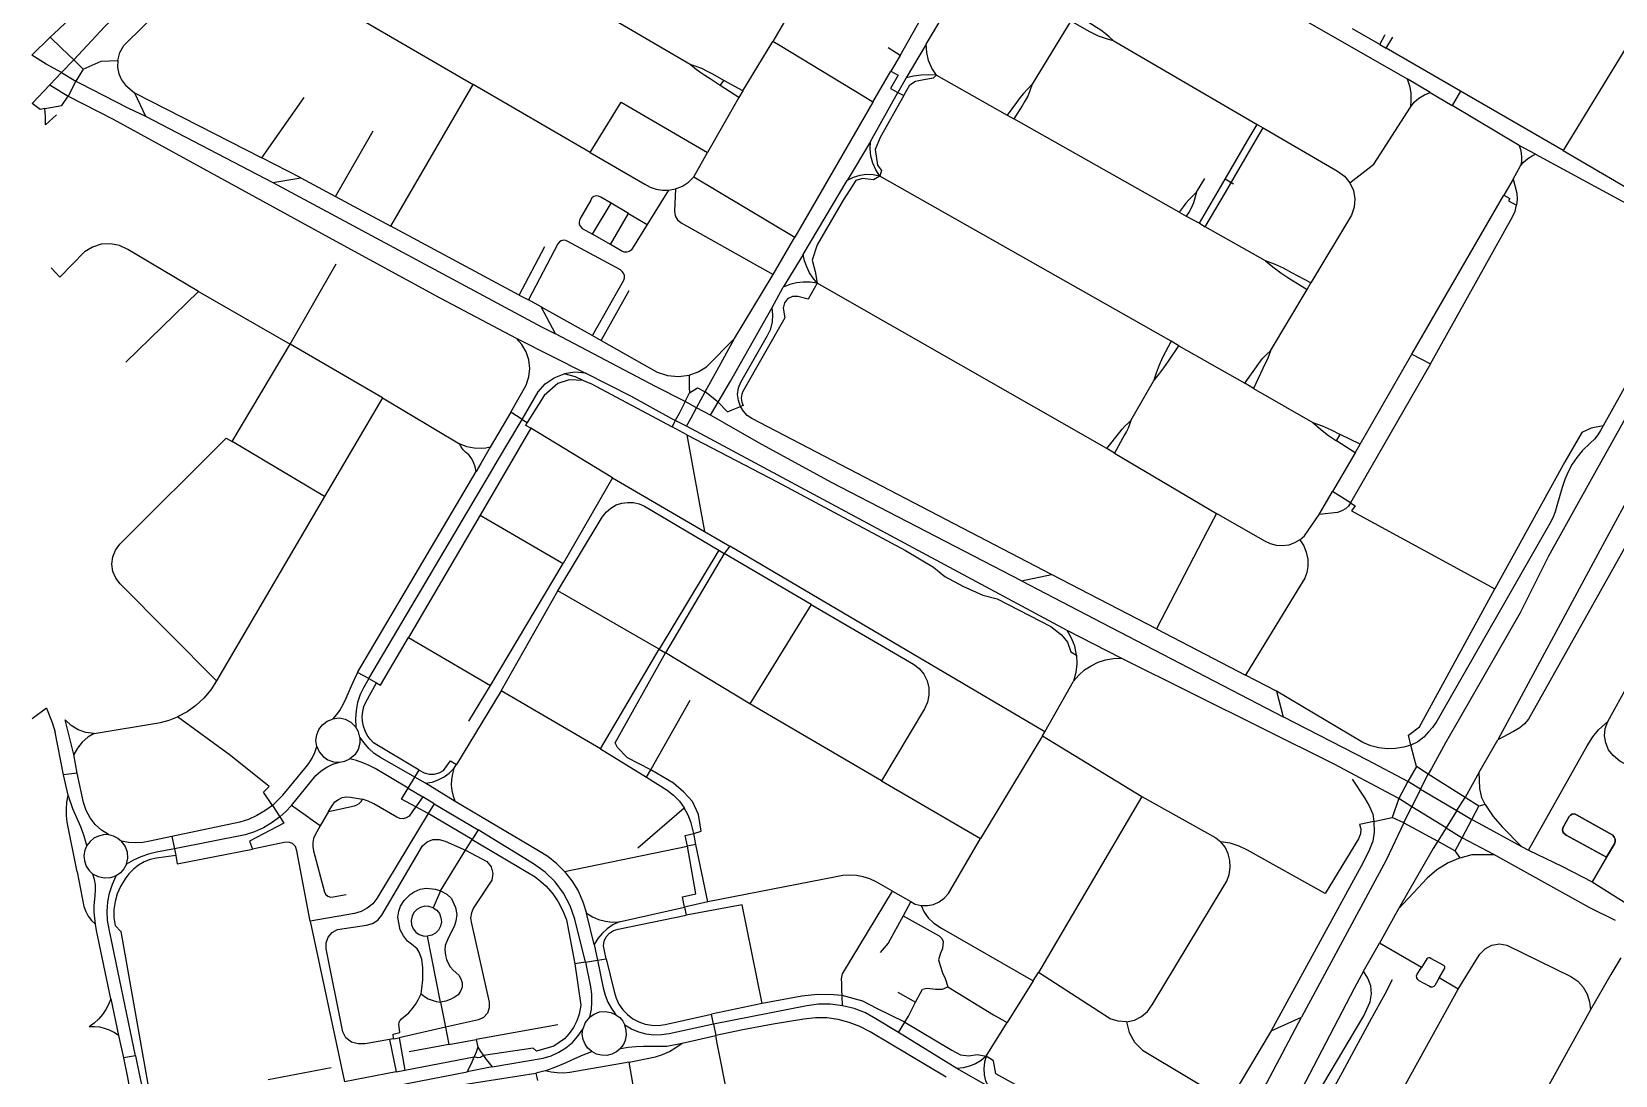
# Model space of a CAD drawing. Header units: metres. Extents: x 327752 to 330302, y 2791504 to 2794271.
# Drawn here: x 327783 to 328866, y 2793187 to 2793901 of the extents above; entities that cross this region are included whole.
import ezdxf

# ---------------------------------------------------------------- set-up
doc = ezdxf.new("R2010")
doc.units = ezdxf.units.M

msp = doc.modelspace()

# ---------------------------------------------------------------- linework, layer by layer
for p, q in [((328394.7, 2793892.5), (328460.4, 2794002.7)), ((328602.6, 2793938.4), (328723.7, 2793868.7)), ((328307.6, 2793925), (328289.7, 2793894.3)), ((328011.3, 2793907.5), (328084.6, 2793864.9)), ((328233.1, 2793878.6), (328169, 2793915.9)), ((328493.6, 2793908.4), (328467.2, 2793865.1)), ((327782.6, 2793884.9), (327795.3, 2793897.3)), ((328522.5, 2793894.9), (328621, 2793837.5)), ((328705, 2793892.3), (328686.3, 2793903.1)), ((328878, 2793897.7), (328830.4, 2793819.8)), ((328269.2, 2793860.5), (328289.7, 2793894.3)), ((328376.8, 2793884.8), (328368.6, 2793889.9)), ((328376.8, 2793884.8), (328370.5, 2793874)), ((328394.7, 2793892.5), (328380.9, 2793869.4)), ((328705, 2793892.3), (328709.3, 2793889.8)), ((328760.2, 2793860.4), (328709.3, 2793889.8)), ((327802.9, 2793873.1), (327811.3, 2793881.7)), ((327811.3, 2793881.7), (327817.8, 2793875.4)), ((327817.8, 2793875.4), (327812.8, 2793867.2)), ((328358, 2793852.8), (328370.5, 2793874)), ((327794.9, 2793864.7), (327782.8, 2793851.9)), ((327802.9, 2793873.1), (327794.9, 2793864.7)), ((327794.9, 2793864.7), (327807.6, 2793857)), ((327802.9, 2793873.1), (327812.8, 2793867.2)), ((327812.8, 2793867.2), (327807.6, 2793857)), ((328028.3, 2793768), (328084.6, 2793864.9)), ((328164.6, 2793818.4), (328084.6, 2793864.9)), ((328253.7, 2793864.2), (328256.2, 2793867.7)), ((328266.4, 2793856), (328253.7, 2793864.2)), ((328269.2, 2793860.5), (328256.2, 2793867.7)), ((328380.9, 2793869.4), (328375.2, 2793859.4)), ((328401.6, 2793871.2), (328450, 2793843.9)), ((328739.5, 2793859.4), (328723.7, 2793868.7)), ((327853, 2793859.3), (327860.4, 2793843.3)), ((327853, 2793859.3), (327940.1, 2793814.7)), ((327940.1, 2793814.7), (327969.1, 2793855.9)), ((328266.4, 2793856), (328244.9, 2793818.3)), ((328269.2, 2793860.5), (328266.4, 2793856)), ((328358, 2793852.8), (328304.7, 2793760.3)), ((328356.4, 2793825.8), (328375.2, 2793859.4)), ((328375.2, 2793859.4), (328379.4, 2793857.3)), ((328739.5, 2793859.4), (328754.4, 2793850.6)), ((328760.2, 2793860.4), (328754.4, 2793850.6)), ((328830.4, 2793819.8), (328760.2, 2793860.4)), ((327799.6, 2793844.2), (327792.1, 2793837.2)), ((327860.4, 2793843.3), (327947.5, 2793797.8)), ((328450, 2793843.9), (328454.5, 2793841.4)), ((328567.7, 2793777.6), (328454.5, 2793841.4)), ((328800.3, 2793823.2), (328754.4, 2793850.6)), ((327990.5, 2793788.2), (328016.3, 2793833.2)), ((328621, 2793837.5), (328625.1, 2793835.2)), ((328356.4, 2793825.8), (328340.5, 2793799.2)), ((328811.6, 2793817.1), (328800.3, 2793823.2)), ((328830.4, 2793819.8), (328896.2, 2793781.2)), ((327966.8, 2793801), (327940.1, 2793814.7)), ((328235.6, 2793801.6), (328244.9, 2793818.3)), ((328796.2, 2793800.1), (328801.3, 2793809.3)), ((328811.6, 2793817.1), (328891.5, 2793773.7)), ((327947.5, 2793797.8), (327966.8, 2793801)), ((327966.8, 2793801), (327990.5, 2793788.2)), ((328235.6, 2793801.6), (328304.7, 2793760.3)), ((328310.5, 2793748.5), (328340.5, 2793799.2)), ((328562.2, 2793689.3), (328362.9, 2793802.2)), ((328579.6, 2793791.2), (328585.3, 2793800.5)), ((328581.5, 2793769.9), (328599.1, 2793800.1)), ((328604.8, 2793796.7), (328599.1, 2793800.1)), ((328796.2, 2793800.1), (328789.9, 2793789.2)), ((327990.5, 2793788.2), (328028.3, 2793768)), ((328218.4, 2793792.5), (328203.8, 2793769)), ((328218.4, 2793792.5), (328223.1, 2793793.4)), ((328726.9, 2793680.4), (328789.9, 2793789.2)), ((328166.2, 2793762.5), (328179, 2793783.6)), ((328178.5, 2793755.4), (328191, 2793776.5)), ((328191, 2793776.5), (328179, 2793783.6)), ((328191, 2793776.5), (328203.8, 2793769)), ((328567.7, 2793777.6), (328572.6, 2793774.8)), ((328116.1, 2793720.8), (328028.3, 2793768)), ((328572.6, 2793774.8), (328581.5, 2793769.9)), ((328581.5, 2793769.9), (328585.6, 2793767.5)), ((328626.7, 2793744.3), (328585.6, 2793767.5)), ((328116.1, 2793720.8), (328133.7, 2793754)), ((328178.5, 2793755.4), (328166.2, 2793762.5)), ((328290, 2793734.9), (328304.7, 2793760.3)), ((328310.5, 2793748.5), (328296.8, 2793726.1)), ((327801.8, 2793733.1), (327795.8, 2793739.5)), ((327959.4, 2793687.2), (327990.9, 2793742.1)), ((328263.5, 2793691), (328290, 2793734.9)), ((327847, 2793674.8), (327896.6, 2793723.2)), ((327896.6, 2793723.2), (327959.4, 2793687.2)), ((328172.3, 2793689.6), (328191.4, 2793723.8)), ((328289.2, 2793712.2), (328296.8, 2793726.1)), ((328518.1, 2793615.7), (328320, 2793728.9)), ((328630.2, 2793682.6), (328655.2, 2793724.6)), ((328655.2, 2793724.6), (328657.9, 2793729.2)), ((328116.1, 2793720.8), (328122.4, 2793717.4)), ((328131.1, 2793712.7), (328122.4, 2793717.4)), ((328140.9, 2793694.2), (328131.1, 2793712.7)), ((328131.1, 2793712.7), (328166.2, 2793693)), ((328114, 2793691.3), (328161.6, 2793667.4)), ((328166.2, 2793693), (328172.3, 2793689.6)), ((328567.5, 2793686.1), (328562.2, 2793689.3)), ((328893.7, 2793696), (328857.9, 2793631.3)), ((327919.7, 2793620.5), (327959.4, 2793687.2)), ((328022.6, 2793650.4), (327959.4, 2793687.2)), ((328567.5, 2793686.1), (328612.6, 2793660.4)), ((328691.5, 2793618.7), (328726.9, 2793680.4)), ((328726.9, 2793680.4), (328739.7, 2793673.6)), ((328739.7, 2793673.6), (328684.9, 2793578.6)), ((328534.6, 2793634.9), (328550.2, 2793661.9)), ((328618.6, 2793656.9), (328612.6, 2793660.4)), ((328618.6, 2793656.9), (328659.2, 2793633.5)), ((328022.6, 2793650.4), (327982.9, 2793582.9)), ((328022.6, 2793650.4), (328075.4, 2793618.9)), ((328229.6, 2793648), (328232.6, 2793653.9)), ((328237.5, 2793643.7), (328229.6, 2793648)), ((328237.5, 2793643.7), (328243.3, 2793654.6)), ((328252.3, 2793647.4), (328243.3, 2793654.6)), ((328247, 2793638.6), (328252.3, 2793647.4)), ((328110.5, 2793640.6), (328096.3, 2793616.6)), ((328118.2, 2793635.7), (328110.5, 2793640.6)), ((328118.2, 2793635.7), (328121.7, 2793633.6)), ((328222.8, 2793634.9), (328220.7, 2793630.6)), ((328230.6, 2793631), (328222.8, 2793634.9)), ((328247, 2793638.6), (328237.5, 2793643.7)), ((328124, 2793629.6), (328089.4, 2793570.2)), ((328180, 2793595.7), (328124, 2793629.6)), ((328230.9, 2793625.2), (328220.7, 2793630.6)), ((328230.9, 2793625.2), (328243, 2793558.9)), ((328675.3, 2793621), (328677.9, 2793625.4)), ((328691.5, 2793618.7), (328677.9, 2793625.4)), ((327915.7, 2793622.9), (327919.7, 2793620.5)), ((327982.9, 2793582.9), (327919.7, 2793620.5)), ((328523.4, 2793612.6), (328518.1, 2793615.7)), ((328688.2, 2793612.9), (328675.3, 2793621)), ((328688.2, 2793612.9), (328691.5, 2793618.7)), ((328523.4, 2793612.6), (328593.2, 2793571.2)), ((328688.2, 2793612.9), (328672.6, 2793586.3)), ((328005.4, 2793462.4), (328086.6, 2793600.1)), ((328180, 2793595.7), (328146.2, 2793537.1)), ((328180, 2793595.7), (328243, 2793558.9)), ((327982.9, 2793582.9), (327909.1, 2793456.7)), ((328663.4, 2793570.7), (328672.6, 2793586.3)), ((328684.9, 2793578.6), (328672.6, 2793586.3)), ((328089.4, 2793570.2), (328040.3, 2793486.4)), ((328089.4, 2793570.2), (328146.2, 2793537.1)), ((328243, 2793558.9), (328260.2, 2793548.9)), ((328260.2, 2793548.9), (328256.3, 2793544)), ((328475.9, 2793421.9), (328260.2, 2793548.9)), ((328252.7, 2793546.1), (328212, 2793478.4)), ((328256.3, 2793544), (328216.3, 2793475.8)), ((328252.7, 2793546.1), (328256.3, 2793544)), ((328316, 2793509.1), (328256.3, 2793544)), ((328861, 2793428.8), (328922.8, 2793541.1)), ((328096.4, 2793453.5), (328146.2, 2793537.1)), ((328459.8, 2793525.1), (328480.3, 2793529.6)), ((328552.2, 2793492.3), (328480.3, 2793529.6)), ((327843.2, 2793523.1), (327909.1, 2793456.7)), ((328103.8, 2793450), (328142.6, 2793518.3)), ((328212, 2793478.4), (328142.6, 2793518.3)), ((328316, 2793509.1), (328274, 2793441.1)), ((328040.3, 2793486.4), (328096.4, 2793453.5)), ((328528, 2793472.2), (328491.1, 2793491.3)), ((328552.2, 2793492.3), (328613.1, 2793460.6)), ((328171.7, 2793410.3), (328212, 2793478.4)), ((328212, 2793478.4), (328216.3, 2793475.8)), ((328274, 2793441.1), (328216.3, 2793475.8)), ((328013.2, 2793458.3), (328005.4, 2793462.4)), ((328013.2, 2793458.3), (328018.4, 2793455.3)), ((328081.7, 2793429.2), (328096.4, 2793453.5)), ((328634.2, 2793449.7), (328613.1, 2793460.6)), ((328103.8, 2793450), (328073.2, 2793399.4)), ((328171.7, 2793410.3), (328103.8, 2793450)), ((328364.1, 2793388.4), (328274, 2793441.1)), ((328634.2, 2793449.7), (328638.8, 2793432)), ((327792.8, 2793438), (327783, 2793430.8)), ((327811.3, 2793406.3), (327805.4, 2793430.1)), ((327804.3, 2793392.3), (327798.6, 2793421.5)), ((328474.3, 2793419.1), (328431.8, 2793348.8)), ((328474.3, 2793419.1), (328475.9, 2793421.9)), ((328474.3, 2793419.1), (328542.1, 2793377.6)), ((328171.7, 2793410.3), (328203.2, 2793390.8)), ((328773, 2793394.3), (328785.8, 2793416.3)), ((327813.6, 2793393.5), (327811.3, 2793406.3)), ((328071.5, 2793396.8), (328073.2, 2793399.4)), ((328730.2, 2793398), (328724.2, 2793387.9)), ((328738.1, 2793392.8), (328730.2, 2793398)), ((327813.6, 2793393.5), (327804.3, 2793392.3)), ((327807.5, 2793378.4), (327804.3, 2793392.3)), ((328040.2, 2793383.3), (328044.8, 2793390.8)), ((328044.8, 2793390.8), (328047.6, 2793395.6)), ((328052.1, 2793386.6), (328044.8, 2793390.8)), ((328072.3, 2793374.2), (328052.1, 2793386.6)), ((328203.2, 2793390.8), (328206.1, 2793395.9)), ((328364.1, 2793388.4), (328431.8, 2793348.8)), ((328724.2, 2793387.9), (328717.9, 2793376.1)), ((328732.9, 2793382.5), (328724.2, 2793387.9)), ((328732.9, 2793382.5), (328738.1, 2793392.8)), ((328763.3, 2793377), (328738.1, 2793392.8)), ((328773, 2793394.3), (328763.3, 2793377)), ((328040.2, 2793383.3), (328050.2, 2793377.3)), ((328050.2, 2793377.3), (328045.4, 2793370.5)), ((328058, 2793372.6), (328050.2, 2793377.3)), ((328542.1, 2793377.6), (328471.4, 2793257.2)), ((328717.9, 2793376.1), (328713.5, 2793363.2)), ((328726.9, 2793370.6), (328717.9, 2793376.1)), ((328732.9, 2793382.5), (328726.9, 2793370.6)), ((328732.9, 2793382.5), (328757.8, 2793367.9)), ((328757.8, 2793367.9), (328763.3, 2793377)), ((328772.8, 2793371), (328763.3, 2793377)), ((327947.3, 2793371.4), (327952.4, 2793363.7)), ((327985.7, 2793367.3), (327980, 2793357.4)), ((328053.9, 2793365.9), (328045.4, 2793370.5)), ((328058, 2793372.6), (328053.9, 2793365.9)), ((328084, 2793348.2), (328053.9, 2793365.9)), ((328058, 2793372.6), (328088, 2793354.8)), ((328197.4, 2793342.5), (328229.1, 2793369.9)), ((328750.5, 2793356.1), (328726.9, 2793370.6)), ((328757.8, 2793367.9), (328750.5, 2793356.1)), ((328757.8, 2793367.9), (328768, 2793361.9)), ((328768, 2793361.9), (328772.8, 2793371)), ((328777.1, 2793372), (328772.8, 2793371)), ((328088, 2793354.8), (328084, 2793348.2)), ((328721.4, 2793359.6), (328713.5, 2793363.2)), ((328721.4, 2793359.6), (328744.7, 2793346.9)), ((328750.5, 2793356.1), (328744.7, 2793346.9)), ((328750.5, 2793356.1), (328761.3, 2793349.3)), ((328761.3, 2793349.3), (328768, 2793361.9)), ((327878.5, 2793350.3), (327880.2, 2793341.7)), ((328079.5, 2793340.8), (328084, 2793348.2)), ((328147.2, 2793326.2), (328231.4, 2793343.5)), ((328237.1, 2793344.7), (328231.4, 2793343.5)), ((328237.1, 2793344.7), (328235.6, 2793352.2)), ((328245.2, 2793305.4), (328237.1, 2793344.7)), ((328744.7, 2793346.9), (328756.6, 2793340.4)), ((328756.6, 2793340.4), (328761.3, 2793349.3)), ((328782.9, 2793337.8), (328761.3, 2793349.3)), ((328801.9, 2793343.3), (328806.7, 2793340.8)), ((327880.2, 2793341.7), (327881.1, 2793337.2)), ((328062.4, 2793312.9), (328079.5, 2793340.8)), ((328759.9, 2793335.7), (328756.6, 2793340.4)), ((328860.1, 2793336), (328850.2, 2793319.1)), ((328062.4, 2793312.9), (328057.2, 2793301.4)), ((328371.5, 2793312.7), (328384.1, 2793305.7)), ((328184.5, 2793291.7), (328229.3, 2793301.8)), ((328245.2, 2793305.4), (328229.3, 2793301.8)), ((328229.3, 2793301.8), (328230.3, 2793296.3)), ((328717.8, 2793300.7), (328704.7, 2793277.2)), ((327973.2, 2793292.2), (327996.5, 2793182.2)), ((328167.4, 2793276.3), (328162.1, 2793297.8)), ((328062.2, 2793236.9), (328053.4, 2793281.9)), ((328693.8, 2793258.1), (328704.7, 2793277.2)), ((328733.5, 2793260.6), (328704.7, 2793277.2)), ((328167.4, 2793276.3), (328169.6, 2793265.5)), ((328169.6, 2793265.5), (328175.7, 2793266.5)), ((328161.4, 2793264.1), (328154.3, 2793263)), ((328161.4, 2793264.1), (328169.6, 2793265.5)), ((328467.7, 2793251.4), (328471.4, 2793257.2)), ((328467.7, 2793251.4), (328450.1, 2793223)), ((328700.2, 2793140), (328758.7, 2793245.8)), ((328758.7, 2793245.8), (328745.7, 2793253.5)), ((327836.7, 2793239.1), (327842, 2793214.1)), ((328062.2, 2793236.9), (328065.6, 2793219.6)), ((328282.3, 2793235.9), (328247.8, 2793228.5)), ((328337.4, 2793234.4), (328337.1, 2793241.3)), ((328375.2, 2793243.7), (328387.4, 2793236.8)), ((328249.1, 2793221.7), (328247.8, 2793228.5)), ((328375.7, 2793216), (328380, 2793223.2)), ((328435.6, 2793199.8), (328450.1, 2793223)), ((328630.6, 2793217.2), (328651.4, 2793226.5)), ((328849.1, 2793231.6), (328792.1, 2793128.5)), ((327842, 2793214.1), (327845.4, 2793198.6)), ((328030.2, 2793211.7), (328033.9, 2793212.4)), ((328065.6, 2793219.6), (328033.9, 2793212.4)), ((328033.9, 2793212.4), (328037.9, 2793190.2)), ((328065.6, 2793219.6), (328067.9, 2793207.8)), ((328142.6, 2793221.4), (328086.7, 2793211.2)), ((328227.6, 2793208.7), (328250.7, 2793213.9)), ((328249.1, 2793221.7), (328250.7, 2793213.9)), ((328415.5, 2793191.5), (328375.7, 2793216)), ((328630.6, 2793217.2), (328601.6, 2793168.6)), ((328030.2, 2793211.7), (328027.5, 2793211.3)), ((328027.5, 2793211.3), (328032, 2793189.1)), ((328067.9, 2793207.8), (328040.9, 2793202.8)), ((328067.9, 2793207.8), (328086.7, 2793211.2)), ((328086.7, 2793211.2), (328087.8, 2793205.9)), ((327853.7, 2793200.1), (327845.4, 2793198.6)), ((327987.5, 2793191.8), (327944.4, 2793183.6)), ((328037.9, 2793190.2), (328085.4, 2793199.4)), ((328097.7, 2793192.5), (328080.6, 2793189.2)), ((328204.5, 2793121.8), (328191.3, 2793195.7)), ((328437.2, 2793179), (328415.5, 2793191.5)), ((328032, 2793189.1), (327996.5, 2793182.2)), ((327998.5, 2793173.2), (328080.6, 2793189.2)), ((328032, 2793189.1), (328037.9, 2793190.2)), ((328069.3, 2793179.1), (328127.5, 2793188.3)), ((328133.9, 2793189.8), (328127.5, 2793188.3)), ((328127.5, 2793188.3), (328128.6, 2793183.3))]:
    msp.add_line(p, q)
for points in [[(328047, 2794144.3), (328008.9, 2794106.4), (327870, 2793968.3), (327827.6, 2793927.9), (327797.7, 2793899.6), (327795.3, 2793897.3)], [(328376.8, 2793884.8), (328394.7, 2793916.2), (328411, 2793944.9)], [(327841.4, 2793881.4), (327842.8, 2793886.7), (327845.6, 2793891.5), (327886.7, 2793932.3)], [(327811.3, 2793881.7), (327832.6, 2793904.7), (327853.1, 2793924.4)], [(328493.6, 2793908.4), (328505.8, 2793901.5), (328509, 2793899.8), (328512.3, 2793898.2), (328515.7, 2793897), (328519.2, 2793895.9), (328522.5, 2793894.9)], [(328522.5, 2793894.9), (328519.9, 2793897.5), (328517.1, 2793899.8), (328514.2, 2793902), (328511.2, 2793904), (328508, 2793905.9), (328496.5, 2793913.1)], [(327811.3, 2793881.7), (327803, 2793889.8), (327795.3, 2793897.3)], [(328705, 2793892.3), (328708.4, 2793898.6), (328708.6, 2793899)], [(328709.3, 2793889.8), (328713.2, 2793896.2), (328713.8, 2793897.2)], [(327802.9, 2793873.1), (327792.4, 2793878.8), (327782.6, 2793884.9)], [(328358, 2793852.8), (328351.4, 2793856.8), (328294.7, 2793891.3), (328289.7, 2793894.3)], [(328401.6, 2793871.2), (328398.5, 2793876.1), (328396.3, 2793881.3), (328395, 2793886.9), (328394.7, 2793892.5)], [(327817.8, 2793875.4), (327830.1, 2793880.9), (327841.4, 2793881.4)], [(327841.4, 2793881.4), (327841.3, 2793876.8), (327842.2, 2793872.3), (327844.1, 2793868.2), (327846.8, 2793864.5), (327853, 2793859.3)], [(328256.2, 2793867.7), (328248.7, 2793871.9), (328245, 2793873.9), (328241.2, 2793875.8), (328237.2, 2793877.3), (328233.1, 2793878.6)], [(328253.7, 2793864.2), (328246.7, 2793868.7), (328243.2, 2793871), (328239.7, 2793873.3), (328236.3, 2793875.8), (328233.1, 2793878.6)], [(328370.5, 2793874), (328375.5, 2793871.3), (328370.3, 2793862.2), (328375.2, 2793859.4)], [(327812.8, 2793867.2), (327815.6, 2793865.8), (327848.4, 2793849), (327860.4, 2793843.3)], [(328379.4, 2793857.3), (328383.5, 2793864.6), (328387.4, 2793867.1), (328393, 2793868.3), (328399.5, 2793869.4), (328401.6, 2793871.2)], [(328401.6, 2793871.2), (328396.3, 2793871.4), (328391.1, 2793871.2), (328386, 2793870.5), (328380.9, 2793869.4)], [(328467.2, 2793865.1), (328464.1, 2793861.9), (328461.1, 2793858.7), (328458.7, 2793855.7), (328456.4, 2793852.6), (328450, 2793843.9)], [(328467.2, 2793865.1), (328465.5, 2793860.5), (328464.1, 2793856.9), (328462.2, 2793853.5), (328460.2, 2793850.3), (328454.5, 2793841.4)], [(328723.7, 2793868.7), (328725.2, 2793864), (328726.1, 2793859.2), (328726.3, 2793854.3), (328725.9, 2793849.4)], [(327791.6, 2793848.4), (327788.4, 2793847.8), (327782.8, 2793851.9)], [(327791.6, 2793848.4), (327803.1, 2793850.5), (327807.6, 2793857)], [(327807.6, 2793857), (327838.3, 2793841.2), (327990.7, 2793757.7), (328062.2, 2793718.6), (328114, 2793691.3)], [(328164.6, 2793818.4), (328185.8, 2793852.9), (328244.9, 2793818.3)], [(328379.4, 2793857.3), (328363.2, 2793828.6), (328359.8, 2793820.4), (328361.4, 2793809.7), (328364, 2793806.1), (328362.9, 2793802.2)], [(328725.9, 2793849.4), (328728.6, 2793852.8), (328731.8, 2793855.6), (328735.5, 2793857.9), (328739.5, 2793859.4)], [(327792.1, 2793837.2), (327792.1, 2793843), (327791.6, 2793848.4)], [(328684.5, 2793797.6), (328700.9, 2793810.3), (328725.9, 2793849.4)], [(328585.6, 2793767.5), (328599.3, 2793791), (328605.3, 2793801.3), (328619.9, 2793826.3), (328625.1, 2793835.2)], [(328599.1, 2793800.1), (328615.6, 2793828.3), (328621, 2793837.5)], [(328625.1, 2793835.2), (328676.1, 2793805.5), (328680.8, 2793802.1), (328684.5, 2793797.6)], [(328362.9, 2793802.2), (328360.2, 2793806.4), (328358.1, 2793811), (328356.8, 2793815.8), (328356.2, 2793820.8), (328356.4, 2793825.8)], [(328800.3, 2793823.2), (328801.2, 2793820.5), (328801.8, 2793817.8), (328802, 2793814.9), (328801.9, 2793812.1), (328801.3, 2793809.3)], [(328164.6, 2793818.4), (328202.1, 2793796.7), (328205.8, 2793794.6), (328209.8, 2793793.2), (328214.1, 2793792.5), (328218.4, 2793792.5)], [(328801.3, 2793809.3), (328803, 2793811.4), (328804.8, 2793813.2), (328806.9, 2793814.8), (328809.2, 2793816.1), (328811.6, 2793817.1)], [(327947.5, 2793797.8), (328131.3, 2793699.1), (328140.9, 2793694.2)], [(328223.1, 2793793.4), (328227.8, 2793795.3), (328232, 2793798.1), (328235.6, 2793801.6)], [(328362.9, 2793802.2), (328358.5, 2793799.6), (328351.1, 2793800.5), (328346.4, 2793799.1), (328337.9, 2793785.7), (328320, 2793755.2), (328316.5, 2793744.6), (328318.6, 2793737), (328320, 2793728.9)], [(328362.9, 2793802.2), (328358.3, 2793803.1), (328353.7, 2793803.3), (328349.1, 2793802.7), (328344.6, 2793801.3), (328340.5, 2793799.2)], [(328684.5, 2793797.6), (328686.9, 2793792.4), (328687.9, 2793786.7), (328687.5, 2793781), (328685.6, 2793775.5), (328657.9, 2793729.2)], [(328796.2, 2793800.1), (328798.8, 2793790.5), (328798.9, 2793786.3), (328798.5, 2793782.2)], [(328179, 2793783.6), (328172, 2793787.8), (328170.5, 2793788.5), (328168.9, 2793788.7), (328167.2, 2793788.3), (328165.9, 2793787.3), (328165.1, 2793785.8), (328157.7, 2793772.7), (328157.1, 2793771), (328157.2, 2793769.3), (328158, 2793767.6), (328159.3, 2793766.4), (328166.2, 2793762.5)], [(328223.1, 2793793.4), (328222.5, 2793778.1), (328222.9, 2793775), (328224.5, 2793772.3), (328226.9, 2793770.3), (328290, 2793734.9)], [(328579.6, 2793791.2), (328576.8, 2793788.4), (328574.5, 2793786.1), (328572.3, 2793783.7), (328570.4, 2793781.1), (328567.7, 2793777.6)], [(328579.6, 2793791.2), (328578.5, 2793787.2), (328577.5, 2793784), (328576.1, 2793780.8), (328574.5, 2793777.8), (328572.6, 2793774.8)], [(328789.9, 2793789.2), (328794, 2793786.9), (328793, 2793785.2), (328798.5, 2793782.2)], [(328739.7, 2793673.6), (328795.8, 2793774.3), (328797.5, 2793778.1), (328798.5, 2793782.2)], [(328203.8, 2793769), (328193.7, 2793752.9), (328192.7, 2793751.5), (328191.3, 2793750.5), (328189.7, 2793750.1), (328188, 2793750.2), (328186.4, 2793750.9), (328178.5, 2793755.4)], [(327896.6, 2793723.2), (327848.3, 2793752), (327842.6, 2793754.6), (327836.4, 2793755.8), (327830.1, 2793755.5), (327824.1, 2793753.6), (327818.7, 2793750.3), (327801.8, 2793733.1)], [(328166.2, 2793693), (328187.7, 2793731), (328188.2, 2793732.5), (328188.2, 2793734.1), (328187.6, 2793735.7), (328186.7, 2793737), (328185.4, 2793738), (328149.4, 2793757.5), (328148, 2793758.1), (328146.4, 2793758.3), (328144.9, 2793757.9), (328143.6, 2793757.1), (328142.6, 2793755.9), (328122.4, 2793717.4)], [(328320, 2793728.9), (328317.2, 2793732.3), (328314.8, 2793736.1), (328312.9, 2793740), (328311.4, 2793744.2), (328310.5, 2793748.5)], [(328626.7, 2793744.3), (328631.8, 2793740), (328637.2, 2793736), (328642.8, 2793732.4), (328655.2, 2793724.6)], [(328657.9, 2793729.2), (328644.9, 2793736.1), (328639, 2793739.2), (328632.9, 2793741.9), (328626.7, 2793744.3)], [(328320, 2793728.9), (328313.9, 2793717.9), (328306.8, 2793719.7), (328303.1, 2793719.8), (328299.8, 2793718.3), (328297.6, 2793715.4), (328296.8, 2793711.8), (328297.8, 2793705.2), (328269.2, 2793654.8), (328268.5, 2793653), (328268.1, 2793650.2), (328268.5, 2793647.4), (328269.3, 2793645.3), (328267.6, 2793644.4)], [(328320, 2793728.9), (328315.3, 2793729.6), (328310.5, 2793729.7), (328305.8, 2793729.2), (328301.2, 2793727.9), (328296.8, 2793726.1)], [(328252.3, 2793647.4), (328260.6, 2793661.8), (328289.2, 2793712.2)], [(328267.6, 2793644.4), (328266.1, 2793648.5), (328265.6, 2793652.8), (328266.2, 2793657.2), (328267.7, 2793661.2), (328286.1, 2793693.2), (328288.2, 2793697.6), (328289.4, 2793702.4), (328289.7, 2793707.3), (328289.2, 2793712.2)], [(328110.5, 2793640.6), (328120.9, 2793659.1), (328122.7, 2793664.7), (328123.4, 2793670.5), (328122.8, 2793676.4), (328121, 2793681.9), (328118, 2793687), (328114, 2793691.3)], [(328229.6, 2793648), (328209.3, 2793658.3), (328140.9, 2793694.2)], [(328172.3, 2793689.6), (328210.6, 2793668), (328217.7, 2793665.7), (328225.1, 2793665), (328232.4, 2793666)], [(328232.4, 2793666), (328238.6, 2793668.2), (328244.3, 2793671.7), (328263.5, 2793691)], [(328243.3, 2793654.6), (328244.7, 2793657.1), (328251.6, 2793669.3), (328263.5, 2793691)], [(328562.2, 2793689.3), (328556.3, 2793678.1), (328554, 2793672.8), (328551.9, 2793667.4), (328550.2, 2793661.9)], [(328907.2, 2793697.8), (328850.7, 2793596.5), (328820.3, 2793542.1), (328801.1, 2793503.3), (328760.1, 2793432), (328750, 2793414.4), (328740.3, 2793396.8), (328738.1, 2793392.8)], [(328550.2, 2793661.9), (328553.8, 2793666.3), (328557.2, 2793670.9), (328560.5, 2793675.6), (328567.5, 2793686.1)], [(328612.6, 2793660.4), (328620.7, 2793671.6), (328622.7, 2793674.6), (328625, 2793677.5), (328627.5, 2793680.2), (328630.2, 2793682.6)], [(328630.2, 2793682.6), (328629, 2793679.5), (328627.8, 2793676.5), (328626.4, 2793673.4), (328625, 2793670.5), (328618.6, 2793656.9)], [(328161.6, 2793667.4), (328154.2, 2793668), (328146.9, 2793666.9)], [(328222.8, 2793634.9), (328220.5, 2793636.1), (328193, 2793651.3), (328161.6, 2793667.4)], [(328118.2, 2793635.7), (328129.1, 2793654.5), (328134, 2793660), (328136, 2793661.3), (328140.1, 2793664.2), (328146.9, 2793666.9)], [(328160, 2793662.4), (328150.4, 2793662.8), (328142.6, 2793660.2), (328133.3, 2793652), (328121.7, 2793633.6)], [(328160, 2793662.4), (328154.6, 2793664.7), (328146.9, 2793666.9)], [(328160, 2793662.4), (328165.1, 2793660.3), (328220.7, 2793630.6)], [(328232.4, 2793666), (328232.5, 2793657.8), (328232.6, 2793653.9)], [(328232.6, 2793653.9), (328238.1, 2793657.2), (328243.3, 2793654.6)], [(328229.6, 2793648), (328225.5, 2793639.7), (328222.8, 2793634.9)], [(328252.3, 2793647.4), (328258.7, 2793640.8), (328261.9, 2793642.2), (328267.6, 2793644.4)], [(328013.2, 2793458.3), (328097.1, 2793600.3), (328101.3, 2793607.4), (328118.2, 2793635.7)], [(328230.6, 2793631), (328233.5, 2793636.4), (328237.5, 2793643.7)], [(328459.8, 2793525.1), (328329.8, 2793592.5), (328280, 2793619.7), (328256.7, 2793633), (328247, 2793638.6)], [(328480.3, 2793529.6), (328275.3, 2793636.3), (328272.2, 2793638.4), (328269.6, 2793641.2), (328267.6, 2793644.4)], [(328518.1, 2793615.7), (328527.2, 2793626.9), (328528.8, 2793629), (328530.6, 2793631), (328532.5, 2793632.8), (328534.6, 2793634.9)], [(328534.6, 2793634.9), (328533.7, 2793632.1), (328532.8, 2793629.6), (328531.6, 2793627.3), (328530.3, 2793625), (328523.4, 2793612.6)], [(328124, 2793629.6), (328120.6, 2793631.6), (328121.7, 2793633.6)], [(328491.1, 2793491.3), (328240.4, 2793625.7), (328230.6, 2793631)], [(328230.9, 2793625.2), (328292.7, 2793592.9), (328380.4, 2793545.9), (328399.7, 2793534.6), (328407.4, 2793528.1), (328419.6, 2793521.5), (328433.3, 2793515.3), (328443.2, 2793512.9), (328479.9, 2793494), (328487.3, 2793488.2), (328491.2, 2793483.1), (328493.5, 2793476.6), (328497.4, 2793474.4)], [(328659.2, 2793633.5), (328664.4, 2793629), (328669.8, 2793624.7), (328675.3, 2793621)], [(328659.2, 2793633.5), (328665.6, 2793631.2), (328671.8, 2793628.5), (328677.9, 2793625.4)], [(328857.9, 2793631.3), (328856.1, 2793628.1), (328854.1, 2793625), (328851.8, 2793622.2), (328849.2, 2793619.7), (328843.5, 2793614.2), (328839.8, 2793609.7), (328836.5, 2793605), (328833.8, 2793599.9), (328831.5, 2793594.6), (328829.7, 2793589.1), (328826.1, 2793576.5), (328825, 2793572.3), (328823.4, 2793568.3), (328821.4, 2793564.4), (328743.9, 2793429.1), (328741, 2793424.9), (328738.4, 2793421.8), (328735.2, 2793418.3), (328730.9, 2793415.1), (328726.2, 2793412.8)], [(328857.9, 2793631.3), (328849.5, 2793629.7), (328843.3, 2793626.7), (328831.5, 2793606.7), (328783.7, 2793519.6)], [(327843.2, 2793523.1), (327840.2, 2793527.1), (327838.2, 2793531.6), (327837.5, 2793536.6), (327838.1, 2793541.5), (327839.9, 2793546.2), (327842.9, 2793550.2), (327915.7, 2793622.9)], [(328086.6, 2793600.1), (328086, 2793603.3), (328084.9, 2793606.4), (328083.3, 2793609.3), (328081.6, 2793611.4), (328079.5, 2793613.2), (328077.9, 2793614.9), (328076.5, 2793616.8), (328075.4, 2793618.9)], [(328096.3, 2793616.6), (328093.4, 2793616), (328090.5, 2793615.8), (328085.3, 2793616), (328080.2, 2793617), (328075.4, 2793618.9)], [(328096.3, 2793616.6), (328093.5, 2793611.8), (328089.9, 2793605.6), (328086.6, 2793600.1)], [(328899.5, 2793596), (328806.7, 2793430.6), (328804, 2793427.3), (328800.7, 2793424.5), (328796.5, 2793422.1), (328785.8, 2793416.3)], [(328879.4, 2793590.2), (328855.8, 2793546.3), (328785.8, 2793416.3)], [(328142.6, 2793518.3), (328173, 2793568.8), (328175.6, 2793572.1), (328178.8, 2793574.9), (328182.4, 2793577.1), (328186.4, 2793578.4), (328190.4, 2793578.9), (328194.4, 2793578.7), (328198.3, 2793577.8), (328201.9, 2793576.2), (328252.7, 2793546.1)], [(328593.2, 2793571.2), (328586.9, 2793559.2), (328552.2, 2793492.3)], [(328650.3, 2793553.2), (328646.7, 2793551.1), (328642.7, 2793549.7), (328638.5, 2793549.2), (328634.3, 2793549.4), (328630.2, 2793550.5), (328626.4, 2793552.3), (328593.2, 2793571.2)], [(328650.3, 2793553.2), (328653.5, 2793556), (328663.4, 2793570.7)], [(328684.9, 2793578.6), (328683.5, 2793576.3), (328681.5, 2793574.5), (328679, 2793573), (328676.1, 2793572), (328663.4, 2793570.7)], [(328684.9, 2793578.6), (328688.1, 2793576.6), (328685.7, 2793573), (328783.7, 2793519.6)], [(328650.3, 2793553.2), (328652.9, 2793549.2), (328654.7, 2793544.7), (328655.7, 2793540), (328655.7, 2793535.1), (328655, 2793531), (328653.6, 2793527), (328648.8, 2793519.2), (328613.1, 2793460.6)], [(328459.8, 2793525.1), (328515.1, 2793496.4), (328638.8, 2793432)], [(328726.2, 2793412.8), (328724.6, 2793419.5), (328732.2, 2793425.3), (328783.7, 2793519.6)], [(328316, 2793509.1), (328385.9, 2793468.2), (328389.9, 2793465.1), (328393.1, 2793461.3), (328395.3, 2793456.8), (328396.5, 2793452), (328396.5, 2793447), (328395.5, 2793442.1), (328393.4, 2793437.6), (328364.1, 2793388.4)], [(328018.4, 2793455.3), (328021.3, 2793453.7), (328040.3, 2793486.4)], [(328497.4, 2793474.4), (328496.2, 2793480.4), (328494, 2793486), (328491.1, 2793491.3)], [(328206.1, 2793395.9), (328190.3, 2793404), (328183.4, 2793411.1), (328181.9, 2793414.3), (328216.3, 2793475.8)], [(328497.4, 2793474.4), (328497.7, 2793468.4), (328497, 2793462.4), (328495.5, 2793456.5)], [(328495.5, 2793456.5), (328499, 2793460.6), (328503, 2793464.2), (328507.4, 2793467.1), (328512.3, 2793469.5), (328517.4, 2793471.1), (328522.7, 2793472), (328528, 2793472.2)], [(328717.9, 2793376.1), (328713.2, 2793378.7), (328673.8, 2793399.8), (328528, 2793472.2)], [(328005.4, 2793462.4), (328003.5, 2793458.2), (328001.2, 2793453.2), (327997.5, 2793444.6), (327995.7, 2793440.8), (327993.6, 2793437.2), (327991.1, 2793433.8), (327988.4, 2793430.6)], [(327909.1, 2793456.7), (327905.1, 2793450.5), (327900.4, 2793444.8), (327894.9, 2793439.8), (327888.9, 2793435.6), (327882.4, 2793432.1)], [(328013.2, 2793458.3), (328009.5, 2793452), (328007.4, 2793447.5), (328005.6, 2793442), (328004.5, 2793436.4), (328004.1, 2793430.7), (328004.4, 2793425)], [(328047.6, 2793395.6), (328016.5, 2793414.4), (328014.2, 2793416.8), (328012.2, 2793419.6), (328010.7, 2793422.6), (328009.6, 2793425.8), (328009, 2793429.1), (328008.8, 2793432.4), (328009.1, 2793435.8), (328009.9, 2793439.1), (328011.2, 2793442.2), (328018.4, 2793455.3)], [(328475.9, 2793421.9), (328490.4, 2793447.6), (328495.5, 2793456.5)], [(328206.1, 2793395.9), (328208.4, 2793399.9), (328233.2, 2793443.4)], [(328726.2, 2793412.8), (328721.5, 2793411.4), (328715.8, 2793410.5), (328710.1, 2793410.3), (328704.4, 2793410.9), (328698.8, 2793412.3), (328693.4, 2793414.5), (328634.2, 2793449.7)], [(327792.8, 2793438), (327796.6, 2793428.3), (327798.6, 2793421.5)], [(327825.4, 2793420.7), (327819.7, 2793421.3), (327814.3, 2793423.2), (327809.5, 2793426.2), (327805.4, 2793430.1)], [(327825.4, 2793420.7), (327870.6, 2793428.2), (327876.6, 2793429.8), (327882.4, 2793432.1)], [(327947.3, 2793371.4), (327941.2, 2793380.6), (327945, 2793384.5), (327918.6, 2793405.6), (327882.4, 2793432.1)], [(327977.7, 2793411.9), (327977.1, 2793415.9), (327977.6, 2793419.8), (327979.1, 2793423.5), (327981.5, 2793426.7), (327984.7, 2793429.1), (327988.4, 2793430.6)], [(328004.4, 2793425), (328001.2, 2793428.2), (327997.3, 2793430.3), (327992.9, 2793431.1), (327988.4, 2793430.6)], [(328724.2, 2793387.9), (328696.5, 2793402.4), (328638.8, 2793432)], [(328806.7, 2793340.8), (328846.8, 2793412.3), (328850.8, 2793418.5), (328854.7, 2793423.2), (328861, 2793428.8)], [(328920, 2793374.5), (328869.2, 2793401.7), (328864.6, 2793405.7), (328861.4, 2793409.5), (328859.6, 2793414.4), (328858.7, 2793419.2), (328859.2, 2793424.2), (328861, 2793428.8)], [(327825.4, 2793420.7), (327821, 2793418.1), (327817.1, 2793414.7), (327813.9, 2793410.7), (327811.3, 2793406.3)], [(328007.2, 2793418.3), (328007.2, 2793414), (328006, 2793409.8), (328003.7, 2793406.2), (328000.3, 2793403.3)], [(328007.2, 2793418.3), (328006.2, 2793421.8), (328004.4, 2793425)], [(328044.8, 2793390.8), (328021.2, 2793404.3), (328017, 2793407.1), (328013.3, 2793410.4), (328010, 2793414.2), (328007.2, 2793418.3)], [(327947.3, 2793371.4), (327954.3, 2793378.4), (327969.4, 2793396.7), (327972.2, 2793400.1), (327974.5, 2793403.8), (327976.4, 2793407.7), (327977.7, 2793411.9)], [(327977.7, 2793411.9), (327979.3, 2793408.2), (327981.9, 2793405), (327985.2, 2793402.7), (327989.1, 2793401.3), (327993.2, 2793401)], [(328730.2, 2793398), (328728.8, 2793403.2), (328726.2, 2793412.8)], [(327960.3, 2793371.4), (327977.1, 2793392), (327980.6, 2793395.1), (327984.5, 2793397.7), (327988.7, 2793399.6), (327993.2, 2793401)], [(327993.2, 2793401), (327996.9, 2793401.7), (328000.3, 2793403.3)], [(328040.2, 2793383.3), (328017.5, 2793396.7), (328013.4, 2793398.8), (328009.2, 2793400.6), (328004.8, 2793402.2), (328000.3, 2793403.3)], [(328047.6, 2793395.6), (328051.2, 2793393.7), (328054.6, 2793392.9), (328058, 2793392.9), (328061.4, 2793393.8), (328064.4, 2793395.4), (328069.2, 2793401.9), (328073.2, 2793399.4)], [(328052.1, 2793386.6), (328056.5, 2793387.5), (328060.7, 2793388.9), (328064.7, 2793391), (328068.3, 2793393.6), (328071.5, 2793396.8)], [(328071.5, 2793396.8), (328070.4, 2793393.1), (328069.8, 2793389.3), (328069.7, 2793385.4), (328070.1, 2793381.6), (328070.9, 2793377.8), (328072.3, 2793374.2)], [(327835.1, 2793351.5), (327830.3, 2793354.6), (327826.1, 2793358.5), (327822.5, 2793363), (327819.8, 2793368.1), (327818, 2793373.5), (327813.6, 2793393.5)], [(328203.2, 2793390.8), (328217.4, 2793382), (328221.8, 2793378.5), (328225.8, 2793374.4), (328229.1, 2793369.9)], [(328235.6, 2793352.2), (328240.6, 2793353.8), (328238.9, 2793365.2), (328234.7, 2793374.1), (328228.7, 2793380.6), (328221.6, 2793386.7), (328206.1, 2793395.9)], [(328686.1, 2793389.4), (328694.4, 2793376.7), (328697.7, 2793371.3), (328700.1, 2793365.4), (328701, 2793360.4)], [(328777.1, 2793372), (328774.9, 2793376.7), (328773.4, 2793383), (328773, 2793394.3)], [(327813.6, 2793326), (327806.9, 2793360), (327806.3, 2793364.6), (327806.3, 2793369.2), (327806.7, 2793373.8), (327807.5, 2793378.4)], [(327820.4, 2793344.1), (327818.4, 2793350.5), (327816.1, 2793356.9), (327813.4, 2793363), (327810.8, 2793369.1), (327807.5, 2793378.4)], [(327985.7, 2793367.3), (327988.3, 2793371.7), (327990.1, 2793373.9), (327992.4, 2793375.6), (327995, 2793376.8), (327997.8, 2793377.3), (328000.6, 2793377.2), (328009, 2793375.7)], [(327985.7, 2793367.3), (328003.4, 2793371.2), (328005.1, 2793371.8), (328006.7, 2793372.9), (328008, 2793374.2), (328009, 2793375.7)], [(328045.4, 2793370.5), (328044.5, 2793369.3), (328043.4, 2793367.7), (328040.9, 2793364.1), (328038.9, 2793362.9), (328036.7, 2793362.4), (328034.5, 2793362.6), (328032.4, 2793363.5), (328016.7, 2793372.5), (328012.7, 2793374.4), (328009, 2793375.7)], [(328045.4, 2793370.5), (328035.7, 2793375.8), (328040.2, 2793383.3)], [(328542.1, 2793377.6), (328592.7, 2793349.2), (328596.2, 2793346.6)], [(327947.3, 2793371.4), (327942.2, 2793367.7), (327936.7, 2793364.5), (327930.9, 2793361.9), (327924.9, 2793360), (327878.5, 2793350.3)], [(327952.4, 2793363.7), (327956.5, 2793367.4), (327960.3, 2793371.4)], [(327980, 2793357.4), (327973, 2793362.3), (327972, 2793363.1), (327960.3, 2793371.4)], [(328053.9, 2793365.9), (328018.8, 2793307.8), (328015.9, 2793304.1), (328012.2, 2793301.1), (328008, 2793298.9), (328003.4, 2793297.6), (327973.2, 2793292.2)], [(328147.2, 2793326.2), (328141.8, 2793331.6), (328135.8, 2793336.4), (328129.3, 2793340.5), (328072.3, 2793374.2)], [(328235.6, 2793352.2), (328235.2, 2793354.1), (328233.9, 2793359.6), (328231.8, 2793364.9), (328229.1, 2793369.9)], [(328721.4, 2793359.6), (328723.8, 2793364.4), (328726.9, 2793370.6)], [(328777.1, 2793372), (328782.6, 2793363.9), (328788.6, 2793356.9), (328801.9, 2793343.3)], [(328860.1, 2793336), (328865.5, 2793345.1), (328866, 2793346.6), (328866, 2793348.3), (328865.4, 2793349.8), (328864.4, 2793351), (328839.5, 2793365.1), (328838.2, 2793365.6), (328836.7, 2793365.5), (328835.4, 2793364.9), (328834.5, 2793363.8), (328830.4, 2793356.5), (328830.1, 2793355.1), (328830.3, 2793353.5), (328831, 2793352.4), (328832.4, 2793351.1), (328860.1, 2793336)], [(328860.1, 2793336), (328832.4, 2793351.1), (328831, 2793352.4), (328830.3, 2793353.5), (328830.1, 2793355.1), (328830.4, 2793356.5), (328834.5, 2793363.8), (328835.4, 2793364.9), (328836.7, 2793365.5), (328838.2, 2793365.6), (328839.5, 2793365.1), (328864.4, 2793351), (328865.4, 2793349.8), (328866, 2793348.3), (328866, 2793346.6), (328865.5, 2793345.1), (328860.1, 2793336)], [(327952.4, 2793363.7), (327947, 2793359.7), (327941.2, 2793356.2), (327935.1, 2793353.4), (327928.7, 2793351.3), (327880.2, 2793341.7)], [(327952.4, 2793363.7), (327955.1, 2793359.3), (327931.7, 2793346.9), (327933.7, 2793341.5)], [(327980, 2793357.4), (327976.6, 2793351.3), (327975.5, 2793348.8), (327975, 2793346), (327975, 2793343.3), (327975.5, 2793340.5), (327983, 2793312.2), (327983.8, 2793310.5), (327985.2, 2793309.3), (327987, 2793308.7), (327988.8, 2793308.8), (327997.7, 2793310.5)], [(328161.4, 2793264.1), (328154.3, 2793293.7), (328151.1, 2793302.8), (328146.5, 2793311.4), (328140.7, 2793319.1), (328133.8, 2793325.9), (328125.9, 2793331.6), (328088, 2793354.8)], [(328701, 2793360.4), (328691.2, 2793358.4), (328692.1, 2793355.4), (328691.7, 2793352.1), (328690.4, 2793348.7), (328667.7, 2793311.2), (328614.5, 2793340.8), (328608.7, 2793343.6), (328602.6, 2793345.6), (328596.2, 2793346.6)], [(328701, 2793360.4), (328701.2, 2793353.1), (328700.1, 2793347.1), (328697.9, 2793341.4), (328693.5, 2793332.3), (328630.6, 2793217.2)], [(328721.4, 2793359.6), (328709.3, 2793334), (328651.4, 2793226.5)], [(328701, 2793360.4), (328707, 2793361.8), (328713.5, 2793363.2)], [(328768, 2793361.9), (328772.8, 2793359.3), (328801.9, 2793343.3)], [(327820.4, 2793344.1), (327819, 2793340.8), (327818.3, 2793337.1), (327818.6, 2793333.5), (327819.8, 2793330), (327821.8, 2793326.9), (327824.5, 2793324.4)], [(327835.1, 2793351.5), (327831.6, 2793351.3), (327828.2, 2793350.5), (327825.2, 2793349), (327822.5, 2793346.8), (327820.4, 2793344.1)], [(327835.1, 2793351.5), (327838.4, 2793350.6), (327841.4, 2793349.1), (327844.1, 2793346.9)], [(327878.5, 2793350.3), (327863.4, 2793347.1), (327858.6, 2793346.1), (327853.8, 2793345.8), (327848.9, 2793346.1), (327844.1, 2793346.9)], [(327847.4, 2793331.2), (327848.3, 2793335.3), (327848.1, 2793339.5), (327846.6, 2793343.5), (327844.1, 2793346.9)], [(327973.2, 2793292.2), (327964, 2793340.5), (327963.1, 2793343.3), (327961.1, 2793345.4), (327958.3, 2793346.4), (327955.4, 2793346.1), (327933.7, 2793341.5)], [(328027.5, 2793211.3), (328010.7, 2793208.3), (328006, 2793208.3), (328001.4, 2793209.5), (327997.6, 2793212.3), (327995.4, 2793216.5), (327984.1, 2793273.3), (327984, 2793277.4), (327985.4, 2793281.4), (327988.1, 2793284.5), (327991.8, 2793286.5), (328011.7, 2793289.5), (328015.8, 2793290.6), (328019.4, 2793292.9), (328022.1, 2793296.3), (328050, 2793343.9), (328053.2, 2793346.6), (328057.1, 2793348.1), (328061.3, 2793348.2), (328065.4, 2793346.9), (328079.5, 2793340.8)], [(328084, 2793348.2), (328127.1, 2793322.6), (328131, 2793319.5), (328134.6, 2793316.1), (328139.1, 2793310.9), (328142.9, 2793305.4), (328146, 2793299.4), (328148.5, 2793293.1), (328154.3, 2793263)], [(328229.3, 2793301.8), (328227.9, 2793308.9), (328237, 2793311), (328231.4, 2793343.5)], [(328231.4, 2793343.5), (328229.7, 2793350.8), (328235.6, 2793352.2)], [(328391.2, 2793303), (328395.5, 2793302.9), (328399.7, 2793303.7), (328403.6, 2793305.4), (328407, 2793308), (328409.8, 2793311.2), (328431.8, 2793348.8)], [(328531.7, 2793223.3), (328537.1, 2793224.4), (328542, 2793226.9), (328546.1, 2793230.5), (328549.2, 2793235), (328597.9, 2793315.6), (328600.3, 2793319.7), (328602, 2793324.2), (328602.6, 2793329), (328602.4, 2793333.8), (328601.2, 2793338.4), (328599.1, 2793342.8), (328596.2, 2793346.6)], [(328744.7, 2793346.9), (328741.6, 2793342.1), (328717.8, 2793300.7)], [(327881.1, 2793337.2), (327868, 2793335.4), (327863.7, 2793334.4), (327859.6, 2793332.8), (327855.7, 2793330.6), (327852.2, 2793327.9), (327849.1, 2793324.7), (327846.5, 2793321.2), (327843.3, 2793316), (327841.1, 2793311), (327839.6, 2793305.7), (327838.8, 2793300.3), (327838.8, 2793294.8), (327839.6, 2793289.3), (327843.6, 2793285.1), (327862, 2793180.6)], [(327880.2, 2793341.7), (327867.9, 2793339.4), (327862.5, 2793338.1), (327857.3, 2793336.3), (327852.2, 2793334), (327847.4, 2793331.2)], [(327881.1, 2793337.2), (327882.2, 2793331.5), (327933.7, 2793341.5)], [(328079.5, 2793340.8), (328094, 2793333.1), (328097, 2793329.5), (328098.2, 2793324.9), (328097.4, 2793320.3), (328084.8, 2793301.3), (328083.4, 2793297.9), (328082.9, 2793294.3), (328083.4, 2793290.6), (328095.6, 2793236.8), (328095.7, 2793232.9), (328094.4, 2793229.3), (328091.8, 2793226.4), (328088.3, 2793224.7), (328065.6, 2793219.6)], [(328759.9, 2793335.7), (328751.7, 2793332.1), (328744.1, 2793327.4), (328737.3, 2793321.6), (328731.2, 2793315.1), (328717.8, 2793300.7)], [(328759.9, 2793335.7), (328768.2, 2793337.8), (328782.9, 2793337.8)], [(328866.3, 2793292.7), (328848.8, 2793301.3), (328782.9, 2793337.8)], [(328806.7, 2793340.8), (328830.1, 2793329.6), (328850.2, 2793319.1)], [(327813.6, 2793326), (327818.3, 2793302.4), (327819.6, 2793298.9), (327821.3, 2793295.6), (327823.6, 2793292.6), (327826.2, 2793290.1)], [(327840.3, 2793323.2), (327836.4, 2793321.8), (327832.2, 2793321.6), (327828.2, 2793322.5), (327824.5, 2793324.4)], [(327826.2, 2793290.1), (327825.7, 2793294.3), (327825.4, 2793298.5), (327825.4, 2793302.7), (327826.1, 2793309.8), (327826.3, 2793313.5), (327826.2, 2793317.2), (327825.6, 2793320.8), (327824.5, 2793324.4)], [(327853.7, 2793200.1), (327835.5, 2793286.7), (327834.5, 2793292.9), (327834.3, 2793299.2), (327834.7, 2793305.4), (327835.9, 2793311.5), (327837.8, 2793317.5), (327840.3, 2793323.2)], [(327847.4, 2793331.2), (327845.7, 2793328), (327843.3, 2793325.3), (327840.3, 2793323.2)], [(328147.2, 2793326.2), (328152.2, 2793319.8), (328156.4, 2793312.9), (328159.7, 2793305.5), (328162.1, 2793297.8)], [(328371.5, 2793312.7), (328360.4, 2793319.2), (328356.1, 2793321.2), (328351.6, 2793322.6), (328347, 2793323.5), (328342.3, 2793323.8), (328337.6, 2793323.5), (328333, 2793322.5), (328245.2, 2793305.4)], [(328049.1, 2793242.5), (328049.6, 2793246.2), (328050.1, 2793252.2), (328050.2, 2793260.2), (328049.6, 2793266.2), (328047.8, 2793271), (328046.3, 2793273.4), (328042.4, 2793276.4), (328039.6, 2793278.6), (328037, 2793282.1), (328034.8, 2793286.3), (328033.8, 2793291), (328033.2, 2793294.9), (328033.7, 2793299.2), (328034.9, 2793302.6), (328037.5, 2793306.3), (328041.5, 2793310.4), (328044.2, 2793312.3), (328048.3, 2793314.1), (328052.5, 2793314.8), (328058.8, 2793314.1), (328062.4, 2793312.9)], [(328062.4, 2793312.9), (328066.6, 2793310.7), (328069.8, 2793307.8), (328072.5, 2793301.5), (328073.4, 2793296.8), (328072.8, 2793292.3), (328071.7, 2793288.5), (328069.2, 2793283.8), (328067, 2793279.5), (328065.5, 2793275.5), (328065.3, 2793272.7), (328065.7, 2793268.8), (328066.4, 2793266), (328067.5, 2793263.4), (328069, 2793260.9), (328070.9, 2793258.8), (328074.8, 2793255.4), (328076.3, 2793252.8), (328077.1, 2793250), (328077, 2793247.1), (328076, 2793244.3), (328074.3, 2793241.9), (328071.7, 2793240.1), (328068.9, 2793238.7), (328065.9, 2793237.5), (328062.2, 2793236.9)], [(328337.1, 2793241.3), (328336.9, 2793244.7), (328336.9, 2793247.2), (328336.9, 2793249.6), (328336.7, 2793252.7), (328337.3, 2793256.3), (328371.5, 2793312.7)], [(328850.2, 2793319.1), (328869.5, 2793307), (328889.9, 2793294.6), (328909.6, 2793283.1), (328929.9, 2793272.9), (328946.9, 2793265.6)], [(328057.2, 2793301.4), (328054.4, 2793302.3), (328051.5, 2793302.5), (328048.7, 2793301.7), (328046.1, 2793300.3), (328044.1, 2793298.2), (328042.8, 2793295.6), (328042.2, 2793292.7), (328042.5, 2793289.8), (328043.6, 2793287.1), (328045.4, 2793284.8), (328047.7, 2793283.1), (328050.5, 2793282.1), (328053.4, 2793281.9)], [(328057.2, 2793301.4), (328059.7, 2793299.7), (328061.5, 2793297.4), (328062.6, 2793294.6), (328062.9, 2793291.7), (328062.4, 2793288.8), (328061, 2793286.2), (328058.9, 2793284), (328056.3, 2793282.6), (328053.4, 2793281.9)], [(328282.3, 2793235.9), (328268.6, 2793303.4), (328230.3, 2793296.3)], [(328384.1, 2793305.7), (328380.4, 2793298.9), (328378.8, 2793296)], [(328384.1, 2793305.7), (328387.1, 2793304), (328391.2, 2793303)], [(328391.2, 2793303), (328393.3, 2793298.5), (328395.9, 2793294.6), (328399.9, 2793290.8), (328405, 2793287.4), (328467.7, 2793251.4)], [(327836.7, 2793239.1), (327826.9, 2793285.9), (327826.2, 2793290.1)], [(328162.1, 2793297.8), (328166.2, 2793295.3), (328170.5, 2793293.4), (328175.1, 2793292.2), (328179.8, 2793291.6), (328184.5, 2793291.7)], [(328184.5, 2793291.7), (328180.3, 2793289.7), (328176.4, 2793287.1), (328172.9, 2793283.9), (328169.9, 2793280.3), (328167.4, 2793276.3)], [(328175.7, 2793266.5), (328174.4, 2793272), (328173.9, 2793275.3), (328174.3, 2793278.5), (328175.7, 2793281.5), (328177.9, 2793284), (328180.7, 2793285.8), (328183.9, 2793286.7), (328230.3, 2793296.3)], [(328378.8, 2793296), (328368.7, 2793277.3), (328363.1, 2793270.9)], [(328378.8, 2793296), (328403.4, 2793282.3), (328405.4, 2793280.4), (328406.3, 2793278.3), (328405.8, 2793273.6), (328404.2, 2793269.7), (328403, 2793265.7), (328404.1, 2793262), (328405.8, 2793256.8), (328407.6, 2793253.1), (328409.4, 2793247.3)], [(328175.7, 2793266.5), (328181.1, 2793244), (328182.4, 2793239.6), (328184.4, 2793235.4), (328187, 2793231.6), (328190.2, 2793228.3), (328193.9, 2793225.5), (328198, 2793223.3), (328202.3, 2793221.8), (328206.9, 2793221), (328211.5, 2793220.9), (328216.1, 2793221.6), (328247.8, 2793228.5)], [(328745.7, 2793253.5), (328749.3, 2793259.7), (328749.5, 2793260.3), (328749.5, 2793260.9), (328749.2, 2793261.5), (328748.8, 2793261.9), (328740, 2793266.8), (328739.3, 2793267.1), (328738.5, 2793267.2), (328737.8, 2793266.9), (328737.1, 2793266.4), (328733.5, 2793260.6)], [(328758.7, 2793245.8), (328770.8, 2793265.4), (328773.5, 2793269.7), (328777.1, 2793273.4), (328781.7, 2793275.8), (328786.8, 2793276.7), (328792, 2793275.9), (328835.7, 2793254.4), (328840.4, 2793251.1), (328844.1, 2793247), (328846.8, 2793242.2), (328848.5, 2793237.1), (328849.1, 2793231.6)], [(328869.8, 2793267.2), (328863, 2793255.8), (328849.1, 2793231.6)], [(328154.3, 2793263), (328158.3, 2793234.8), (328157.2, 2793228.7), (328155.5, 2793224), (328153.3, 2793219.5), (328150.4, 2793215.4), (328147.1, 2793211.7), (328139.8, 2793206.6), (328127.9, 2793203.3), (328125.7, 2793205.4), (328091.6, 2793200.2)], [(328161.4, 2793264.1), (328165, 2793247.4), (328165.6, 2793242.2), (328165.7, 2793236.9), (328165.3, 2793231.7), (328164.3, 2793226.5)], [(328169.6, 2793265.5), (328173.5, 2793246.7), (328175, 2793241.7), (328176.8, 2793236.9), (328179.3, 2793232.4), (328182.3, 2793228.2)], [(328531.7, 2793223.3), (328526, 2793223.7), (328520.6, 2793225.5), (328471.4, 2793257.2)], [(328693.8, 2793258.1), (328687.4, 2793246.2), (328637.5, 2793150.4), (328584.9, 2793056.8), (328564.4, 2793020.9)], [(328661.7, 2793173), (328694, 2793227.4), (328696.2, 2793232), (328698.4, 2793237.1), (328699.3, 2793242.5), (328698.8, 2793248), (328696.9, 2793253.2), (328693.8, 2793258.1)], [(328745.7, 2793253.5), (328742.6, 2793248.3), (328741.9, 2793247.5), (328740.8, 2793247.1), (328739.7, 2793247.1), (328738.7, 2793247.7), (328732, 2793251.5), (328730.9, 2793252.3), (328730.3, 2793253.4), (328730.2, 2793254.8), (328730.6, 2793256), (328733.5, 2793260.6)], [(328387.4, 2793236.8), (328392.1, 2793245.7), (328395.2, 2793246.4), (328401, 2793245.7), (328405.8, 2793245.8), (328409.4, 2793247.3)], [(328409.4, 2793247.3), (328440.6, 2793228.2), (328450.1, 2793223)], [(328713.5, 2793252.1), (328708.4, 2793242.2), (328699, 2793225.3), (328688.8, 2793206.5), (328679.3, 2793188.7), (328668.3, 2793168.9), (328666.3, 2793166.1)], [(327836.7, 2793239.1), (327835.2, 2793235.3), (327833.3, 2793231.7), (327831, 2793228.3), (327828.3, 2793225.2), (327825.3, 2793222.5), (327822, 2793220)], [(328030.2, 2793211.7), (328029.8, 2793214.8), (328034.4, 2793216), (328033.8, 2793221.7), (328033.9, 2793222.7), (328034.2, 2793223.7), (328034.9, 2793224.6), (328035.7, 2793225.3), (328040.6, 2793229.5), (328043, 2793232.3), (328045.2, 2793235.3), (328047.1, 2793238.5), (328049.1, 2793242.5)], [(328049.1, 2793242.5), (328051.3, 2793240.7), (328053.8, 2793239.2), (328056.5, 2793238.1), (328059.3, 2793237.3), (328062.2, 2793236.9)], [(328337.4, 2793234.4), (328329.2, 2793235.4), (328321, 2793235.4), (328312.9, 2793234.3), (328249.1, 2793221.7)], [(328337.1, 2793241.3), (328331.1, 2793241.9), (328320.2, 2793242), (328309.5, 2793240.9), (328282.3, 2793235.9)], [(328380, 2793223.2), (328360.9, 2793232.5), (328351.2, 2793237.6), (328337.1, 2793241.3)], [(328375.7, 2793216), (328360.2, 2793225.5), (328353, 2793229.4), (328345.3, 2793232.4), (328337.4, 2793234.4)], [(328380, 2793223.2), (328382.4, 2793227.2), (328387.4, 2793236.8)], [(328164.3, 2793226.5), (328161.3, 2793222.8), (328159.6, 2793218.3)], [(328164.3, 2793226.5), (328167.5, 2793228.7), (328171.1, 2793230.1), (328174.9, 2793230.4), (328178.8, 2793229.8), (328182.3, 2793228.2)], [(328182.3, 2793228.2), (328184.9, 2793226.3), (328187, 2793223.8), (328188.5, 2793221)], [(328408.2, 2793185.4), (328356.2, 2793216.6), (328349.3, 2793220.2), (328342, 2793223), (328334.4, 2793225), (328326.6, 2793226), (328318.8, 2793226.1), (328311, 2793225.2), (328290, 2793221.7), (328269.1, 2793217.8), (328250.7, 2793213.9)], [(328380, 2793223.2), (328412.2, 2793203.9), (328418, 2793200.7), (328423.9, 2793200), (328429.4, 2793201.1), (328435.6, 2793199.8)], [(328531.7, 2793223.3), (328533.5, 2793216.1), (328537.2, 2793209.4), (328542.5, 2793203.9), (328601.6, 2793168.6)], [(328601.1, 2793133.4), (328610.6, 2793149.1), (328651.4, 2793226.5)], [(327842, 2793214.1), (327839, 2793216.1), (327835.8, 2793217.6), (327832.5, 2793218.8), (327829.1, 2793219.6), (327825.5, 2793220), (327822, 2793220)], [(328097.7, 2793192.5), (328132.5, 2793198.5), (328138, 2793200.1), (328143.2, 2793202.5), (328148.1, 2793205.6), (328152.5, 2793209.3), (328156.3, 2793213.5), (328159.6, 2793218.3)], [(328165.9, 2793203), (328163.2, 2793205.3), (328161.2, 2793208.1), (328159.9, 2793211.3), (328159.3, 2793214.8), (328159.6, 2793218.3)], [(328185.4, 2793205), (328187.5, 2793207.7), (328188.9, 2793210.9), (328189.5, 2793214.2), (328189.4, 2793217.7), (328188.5, 2793221)], [(328249.1, 2793221.7), (328218.7, 2793215.2), (328213.5, 2793214.4), (328208.2, 2793214.2), (328203, 2793214.9), (328197.9, 2793216.2), (328193, 2793218.3), (328188.5, 2793221)], [(328266.5, 2793134.1), (328251.7, 2793208.7), (328250.7, 2793213.9)], [(328087.8, 2793205.9), (328086.6, 2793202.6), (328085.4, 2793199.4)], [(328087.8, 2793205.9), (328089.6, 2793203), (328091.6, 2793200.2)], [(328133.9, 2793189.8), (328142.3, 2793192.9), (328148.3, 2793195.6), (328154.1, 2793198.2), (328160, 2793200.7), (328165.9, 2793203)], [(328185.4, 2793205), (328182.7, 2793202.8), (328179.5, 2793201.2), (328176, 2793200.4), (328172.5, 2793200.5), (328169, 2793201.3), (328165.9, 2793203)], [(328185.4, 2793205), (328190.6, 2793205.9), (328195.9, 2793206.5), (328201.1, 2793206.8), (328206.4, 2793206.7), (328211.7, 2793206.6), (328217.1, 2793206.8), (328227.6, 2793208.7)], [(328191.3, 2793195.7), (328209.4, 2793199.4), (328214.3, 2793201), (328219, 2793203.1), (328223.4, 2793205.7), (328227.6, 2793208.7)], [(327845.4, 2793198.6), (327847.8, 2793186.5), (327848.8, 2793181.5), (327849.5, 2793176.5), (327849.9, 2793171.4), (327850, 2793166.3), (327849.7, 2793161.3), (327847.5, 2793159.1), (327845.8, 2793156.4), (327844.7, 2793153.4), (327844.3, 2793150.2), (327837.3, 2793145.7), (327829.9, 2793141.9), (327822.1, 2793138.9), (327814, 2793136.7)], [(327853.7, 2793200.1), (327856.2, 2793187.7), (327857.3, 2793182.6), (327858.5, 2793177.5), (327860.2, 2793172.5), (327862.3, 2793167.7), (327864.7, 2793163.1), (327867.7, 2793161.2), (327870.2, 2793158.6), (327876.3, 2793156.8), (327882.6, 2793155.6), (327888.9, 2793154.8), (327895.3, 2793154.6), (327901.7, 2793154.8), (327908.1, 2793155.6), (327914.4, 2793156.8)], [(328080.6, 2793189.2), (328082.3, 2793192.5), (328083.9, 2793195.9), (328085.4, 2793199.4)], [(328091.6, 2793200.2), (328089.7, 2793198.9), (328087.5, 2793198.6), (328085.4, 2793199.4)], [(328091.6, 2793200.2), (328093.5, 2793197.5), (328095.6, 2793195), (328097.7, 2793192.5)], [(328191.3, 2793195.7), (328150.8, 2793188.6), (328146.5, 2793188.3), (328142.2, 2793188.4), (328138, 2793188.9), (328133.9, 2793189.8)], [(328435.6, 2793199.8), (328432.2, 2793197), (328428.4, 2793194.7), (328424.3, 2793193), (328420, 2793191.9), (328415.5, 2793191.5)], [(328435.6, 2793199.8), (328434.4, 2793195.7), (328434, 2793191.4), (328434.3, 2793187.1), (328435.3, 2793182.9), (328437.2, 2793179)], [(328510.9, 2793137.7), (328504.3, 2793152.1), (328477.4, 2793168.4), (328442.3, 2793187.8), (328440.6, 2793196.6), (328435.6, 2793199.8)]]:
    msp.add_lwpolyline(points)

doc.saveas('drawing.dxf')
